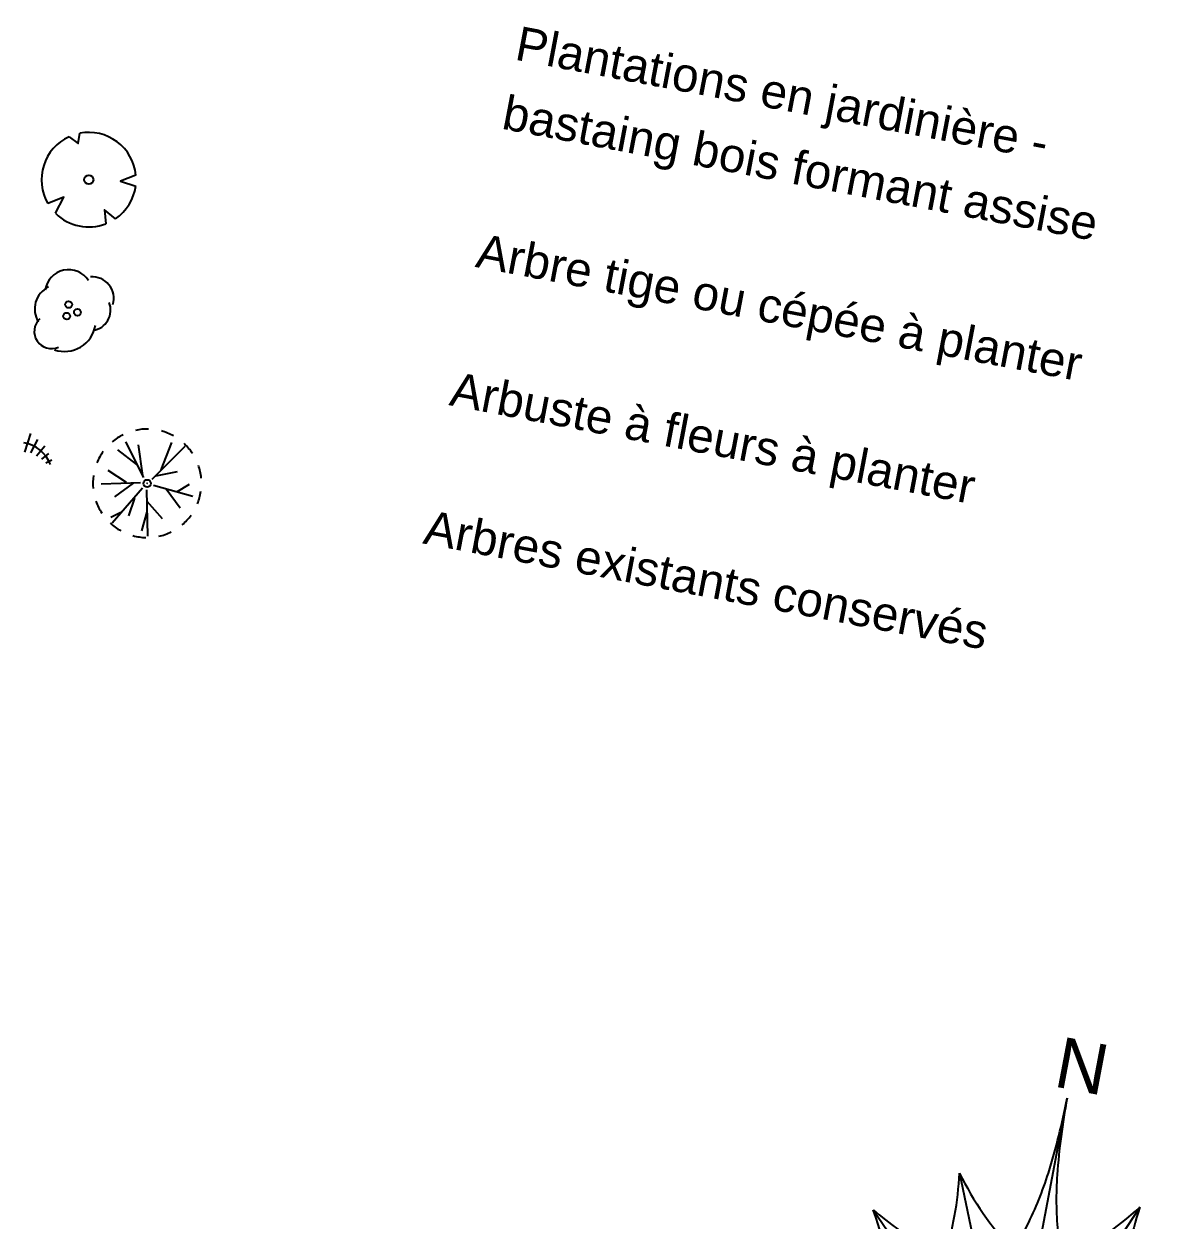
# Model space of a CAD drawing. Extents: x -2313930 to 3286427, y -3858277 to 2572692.
# Drawn here: x -8043 to -5546, y 8669 to 11300 of the extents above; entities that cross this region are included whole.
import ezdxf

# ---------------------------------------------------------------- set-up
doc = ezdxf.new("R2010")
doc.units = 0
doc.layers.add('_GAZELEC-RESERVATION 2', color=132, linetype='Continuous', lineweight=18)
doc.layers.add('prlm-VRD', color=2, linetype='Continuous')
doc.layers.add('SA - légende prestations', color=252, linetype='Continuous')
doc.styles.add('MENSURA', font='arial.ttf', dxfattribs={"height": 0.5})

# ---------------------------------------------------------------- blocks, each defined once
blk = doc.blocks.new('FLECHE NORD5')
at = {"linetype": 'Continuous', "flags": 128}
for points in [[(0, 0.6914), (0, -0.6931)], [(-0.2018, 0.4872), (0.2018, -0.4872)], [(0.2018, 0.4872), (-0.2018, -0.4872)], [(-0.3729, 0.3729), (0.3729, -0.3729)], [(0.3729, 0.3729), (-0.3729, -0.3729)], [(-0.4872, 0.2018), (0.4872, -0.2018)], [(0.4872, 0.2018), (-0.4872, -0.2018)], [(-0.6931, 0), (0.6931, 0)]]:
    blk.add_lwpolyline(points, dxfattribs=at)
at = {"linetype": 'Continuous', "lineweight": -2}
for centre, radius, start, end in [((-1.4617, 0.6931), 1.4617, 353.3414, 0), ((1.4617, 0.6931), 1.4617, 180, 186.6586), ((-0.7912, 0.6149), 0.7866, 344.2602, 353.3414), ((0.7912, 0.6149), 0.7866, 186.6586, 195.7398), ((0.3855, 0.9307), 0.7359, 217.0588, 233.0761), ((-0.9307, 0.3855), 0.7359, 353.2553, 7.9412), ((-0.3855, 0.9307), 0.7359, 306.9239, 322.9412), ((0.9307, 0.3855), 0.7359, 172.0588, 186.7447), ((-0.3732, 0.497), 0.3523, 325.768, 344.2602), ((0.3732, 0.497), 0.3523, 195.7398, 214.232), ((-1.0074, 0), 0.7359, 9.0887, 30.4412), ((0, 1.0074), 0.7359, 239.5588, 260.9113), ((0, 1.0074), 0.7359, 279.0887, 300.4412), ((1.0074, 0), 0.7359, 149.5588, 170.9113), ((-0.3732, 0.497), 0.3523, 325.768, 333.9538), ((0.3732, 0.497), 0.3523, 206.0462, 214.232), ((0, 1.0074), 0.7359, 254.2447, 260.9113), ((-0.1163, 0.3222), 0.0416, 270, 325.768), ((-0.1163, 0.3222), 0.0416, 270, 325.768), ((0.1163, 0.3222), 0.0416, 214.232, 270), ((0.1163, 0.3222), 0.0416, 214.232, 270), ((0, 1.0074), 0.7359, 279.0887, 285.7553), ((-0.9307, -0.3855), 0.7359, 36.9239, 52.9412), ((-0.3855, 0.9307), 0.7359, 262.0588, 276.7447), ((-1.0074, 0), 0.7359, 9.0887, 15.7553), ((1.0074, 0), 0.7359, 164.2447, 170.9113), ((0.3855, 0.9307), 0.7359, 263.2553, 277.9412), ((0.9307, -0.3855), 0.7359, 127.0588, 143.0761), ((-0.3222, 0.1163), 0.0416, 304.232, 0), ((-0.3222, 0.1163), 0.0416, 304.232, 0), ((0.3222, 0.1163), 0.0416, 180, 235.768), ((0.3222, 0.1163), 0.0416, 180, 235.768), ((-0.497, 0.3732), 0.3523, 285.7398, 304.232), ((-0.497, 0.3732), 0.3523, 296.0462, 304.232), ((0.497, 0.3732), 0.3523, 235.768, 254.2602), ((0.497, 0.3732), 0.3523, 235.768, 243.9538), ((-0.6149, 0.7912), 0.7866, 276.6586, 285.7398), ((0.6149, 0.7912), 0.7866, 254.2602, 263.3414), ((-0.6931, 1.4617), 1.4617, 270, 276.6586), ((-0.6931, -1.4617), 1.4617, 83.3414, 90), ((0.6931, 1.4617), 1.4617, 263.3414, 270), ((0.6931, -1.4617), 1.4617, 90, 96.6586), ((-0.6149, -0.7912), 0.7866, 74.2602, 83.3414), ((0.6149, -0.7912), 0.7866, 96.6586, 105.7398), ((-0.497, -0.3732), 0.3523, 55.768, 74.2602), ((0.497, -0.3732), 0.3523, 105.7398, 124.232), ((-0.9307, 0.3855), 0.7359, 307.0588, 323.0761), ((-0.497, -0.3732), 0.3523, 55.768, 63.9538), ((0.497, -0.3732), 0.3523, 116.0462, 124.232), ((0.9307, 0.3855), 0.7359, 216.9239, 232.9412), ((-0.3222, -0.1163), 0.0416, 0, 55.768), ((-0.3222, -0.1163), 0.0416, 0, 55.768), ((0.3222, -0.1163), 0.0416, 124.232, 180), ((0.3222, -0.1163), 0.0416, 124.232, 180), ((-1.0074, 0), 0.7359, 329.5588, 350.9113), ((-1.0074, 0), 0.7359, 344.2447, 350.9113), ((1.0074, 0), 0.7359, 189.0887, 210.4412), ((1.0074, 0), 0.7359, 189.0887, 195.7553), ((-0.3855, -0.9307), 0.7359, 83.2553, 97.9412), ((0.3855, -0.9307), 0.7359, 82.0588, 96.7447), ((0, -1.0074), 0.7359, 99.0887, 120.4412), ((0, -1.0074), 0.7359, 99.0887, 105.7553), ((-0.1163, -0.3222), 0.0416, 34.232, 90), ((-0.1163, -0.3222), 0.0416, 34.232, 90), ((0.1163, -0.3222), 0.0416, 90, 145.768), ((0.1163, -0.3222), 0.0416, 90, 145.768), ((0, -1.0074), 0.7359, 59.5588, 80.9113), ((0, -1.0074), 0.7359, 74.2447, 80.9113), ((-0.9307, -0.3855), 0.7359, 352.0588, 6.7447), ((-0.3732, -0.497), 0.3523, 15.7398, 34.232), ((-0.3732, -0.497), 0.3523, 26.0462, 34.232), ((0.3732, -0.497), 0.3523, 145.768, 164.2602), ((0.3732, -0.497), 0.3523, 145.768, 153.9538), ((0.9307, -0.3855), 0.7359, 173.2553, 187.9412), ((0.3855, -0.9307), 0.7359, 126.9239, 142.9412), ((-0.3855, -0.9307), 0.7359, 37.0588, 53.0761), ((-0.7912, -0.6149), 0.7866, 6.6586, 15.7398), ((0.7912, -0.6149), 0.7866, 164.2602, 173.3414), ((-1.4617, -0.6931), 1.4617, 0, 6.6586), ((1.4617, -0.6931), 1.4617, 173.3414, 180)]:
    blk.add_arc(centre, radius, start, end, dxfattribs=at)
at = {"style": 'MENSURA'}
for s, p in [('N', (-0.0369, 0.7131)), ('O', (-0.851, -0.0566)), ('E', (0.7414, -0.0503)), ('S', (-0.0362, -0.8571))]:
    blk.add_text(s, height=0.1114, dxfattribs=at).set_placement(p)
blk = doc.blocks.new('A$C1F970F0F')
at = {"layer": 'SA - légende prestations', "ltscale": 0.512}
for p, q in [((-8035.9, 10523), (-8022.2, 10564.1)), ((-8022.2, 10521.3), (-8006.8, 10550.5)), ((-8010.2, 10514.5), (-7991.4, 10536.8)), ((-7998.2, 10507.6), (-7982.8, 10519.7)), ((-7989.6, 10499.1), (-7975.9, 10506))]:
    blk.add_line(p, q, dxfattribs=at)
at = {"layer": 'SA - légende prestations'}
for p, q in [((-7789.1, 10495.6), (-7831.4, 10527.6)), ((-7774, 10466.7), (-7813.3, 10545.4)), ((-7776.1, 10471.7), (-7785.8, 10538.9)), ((-7755.9, 10463.7), (-7683.3, 10535.6)), ((-7736.1, 10484.2), (-7712.8, 10543.7)), ((-7812.4, 10455.8), (-7852.4, 10482.7)), ((-7747.4, 10470.7), (-7699.9, 10480.4)), ((-7781.1, 10455.3), (-7867.6, 10452.6)), ((-7797.1, 10454.8), (-7838.2, 10424.8)), ((-7752.9, 10449.9), (-7666.3, 10426)), ((-7701.2, 10435.4), (-7674, 10452.2)), ((-7776.7, 10443.7), (-7843.7, 10366.9)), ((-7794.9, 10421.6), (-7807.5, 10382.8)), ((-7768, 10439.8), (-7765.8, 10338.1)), ((-7725.1, 10442.2), (-7694.4, 10400.2)), ((-7767.1, 10391.8), (-7779.4, 10349.5)), ((-7767.4, 10415.1), (-7733.5, 10376.9)), ((-7824.3, 10390.2), (-7846.6, 10379.2))]:
    blk.add_line(p, q, dxfattribs=at)
at = {"layer": 'SA - légende prestations', "elevation": 0, "flags": 128}
for points in [[(-7938.4, 11216.6), (-7918.5, 11201.6), (-7914.7, 11224.2)], [(-7791.4, 11132.2), (-7825.4, 11118.5), (-7791.9, 11107.9)], [(-7968.1, 11048), (-7949.5, 11083.7), (-7984.9, 11069.7)], [(-7836.2, 11036.2), (-7860.5, 11055.4), (-7857.5, 11025)]]:
    blk.add_lwpolyline(points, dxfattribs=at)
blk.add_lwpolyline([(-7766.9, 10454.1, -1.000559), (-7766.3, 10454.4)], format="xyb", dxfattribs=at)
at = {"layer": 'SA - légende prestations'}
for centre, radius in [((-7895, 11122), 10), ((-7939.3, 10847.4), 7.5), ((-7943.6, 10822), 7.5), ((-7920, 10830.4), 7.5), ((-7766.7, 10453.9), 8.28)]:
    blk.add_circle(centre, radius, dxfattribs=at)
for centre, radius, start, end in [((-7895, 11122), 104, 114.6791, 210.1705), ((-7895, 11122), 104, 5.6158, 100.9551), ((-7895, 11122), 104, 304.4233, 352.1717), ((-7895, 11122), 104, 225.3651, 291.1217), ((-7766.7, 10454.2), 119.3, 116.2789, 130.125), ((-7766.7, 10454.2), 119.3, 88.5866, 102.4327), ((-7766.7, 10454.2), 119.3, 60.8942, 74.7404), ((-7766.7, 10454.2), 119.3, 143.9712, 157.8173), ((-7766.7, 10454.2), 119.3, 33.2019, 47.0481), ((-7766.7, 10454.2), 119.3, 171.6635, 185.5096), ((-7766.7, 10454.2), 119.3, 5.5096, 19.3558), ((-7766.7, 10454.2), 119.3, 337.8173, 351.6635), ((-7766.7, 10454.2), 119.3, 199.3558, 213.2019), ((-7766.7, 10454.2), 119.3, 227.0481, 240.8942), ((-7766.7, 10454.2), 119.3, 310.125, 323.9712), ((-7766.7, 10454.2), 119.3, 254.7404, 268.5866), ((-7766.7, 10454.2), 119.3, 282.4327, 296.2789)]:
    blk.add_arc(centre, radius, start, end, dxfattribs=at)
at = {"layer": 'SA - légende prestations', "ltscale": 0.8}
for centre, radius, start, end in [((-7939.4, 10871.9), 52.1, 32.9049, 171.1222), ((-7887.4, 10861.2), 47.2, 342.9843, 94.6347), ((-7959.9, 10837.6), 54, 116.3249, 211.8321), ((-7891.6, 10834.9), 44.6, 277.8831, 22.2876), ((-7977, 10788.3), 37.9, 133.2697, 293.7521), ((-7948, 10812.6), 68.4, 251.0377, 350.7438)]:
    blk.add_arc(centre, radius, start, end, dxfattribs=at)
at = {"layer": 'SA - légende prestations', "ltscale": 0.512}
blk.add_ellipse((-8050.7, 10468), major_axis=(-24, -72.7), ratio=1, start_param=2.258367, end_param=3.288163, dxfattribs=at)
at = {"ltscale": 10, "xscale": 999.9999999999999, "yscale": 999.9999999999999, "zscale": 99.99999999999997, "rotation": 349.2763985886067}
blk.add_blockref('FLECHE NORD5', (-5873.6, 8420.9), dxfattribs=at)
at = {"layer": 'SA - légende prestations', "style": 'MENSURA'}
for s, p in [('Plantations en jardinière -', (-6961.2, 11386.5)), ('bastaing bois formant assise', (-6990, 11234.5)), ('Arbre tige ou cépée à planter', (-7047.5, 10930.4)), ('Arbuste à fleurs à planter', (-7105.1, 10626.4)), ('Arbres existants conservés', (-7162.7, 10322.3))]:
    blk.add_text(s, height=75, rotation=349.2764, dxfattribs=at).set_placement(p)

msp = doc.modelspace()

# ---------------------------------------------------------------- linework, layer by layer
at = {"layer": '_GAZELEC-RESERVATION 2'}
msp.add_circle((486248.48, -227485.963), 2800178.149, dxfattribs=at)

# ---------------------------------------------------------------- block references
at = {"layer": 'prlm-VRD'}
msp.add_blockref('A$C1F970F0F', (-5.73, -165.002), dxfattribs=at)

doc.saveas('drawing.dxf')
